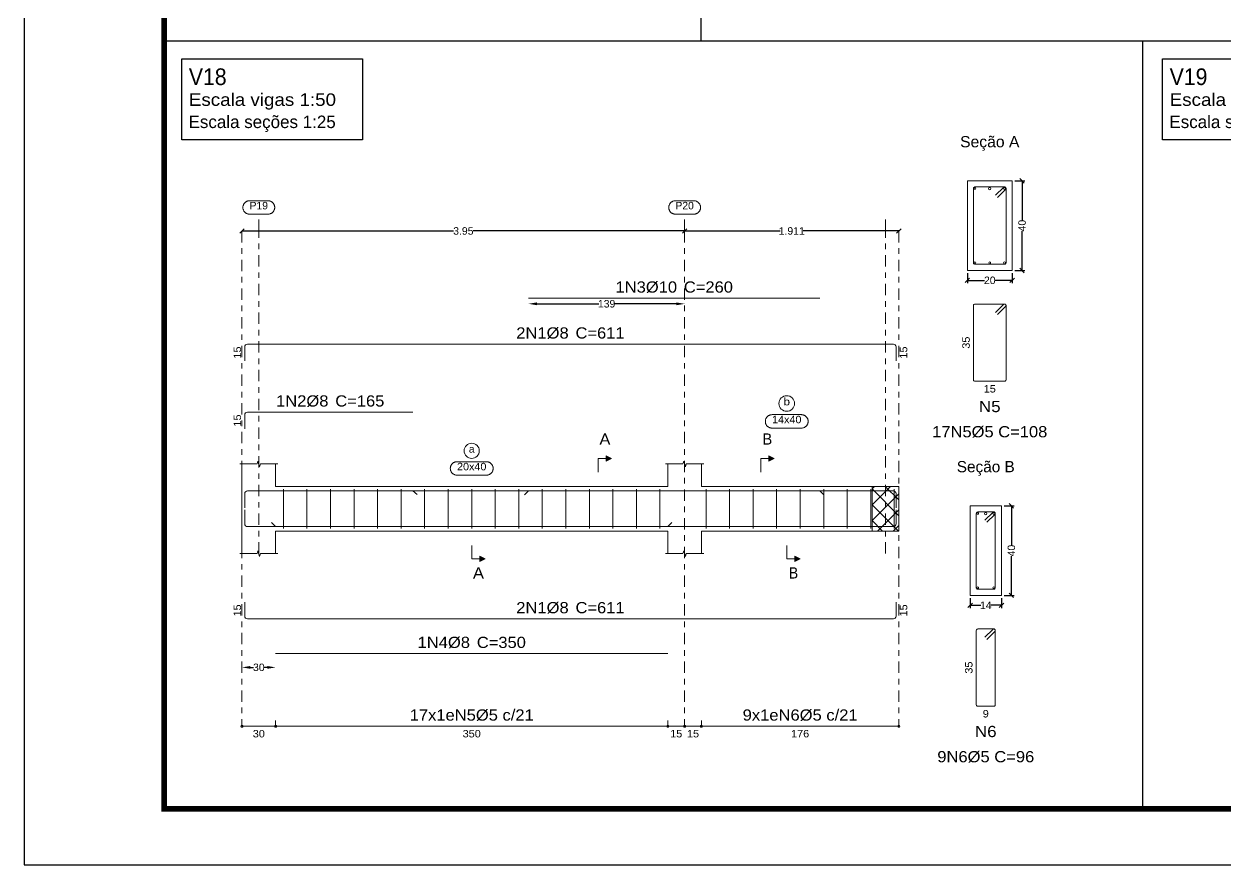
# Model space of a CAD drawing. Header units: centimetres. Extents: x 3194 to 3278, y -951 to -517.
# Drawn here: x 3194.32 to 3215.75, y -701.24 to -686.23 of the extents above; entities that cross this region are included whole.
import ezdxf
from ezdxf.enums import TextEntityAlignment as Align

# ---------------------------------------------------------------- set-up
doc = ezdxf.new("R2010")
doc.units = ezdxf.units.CM
doc.linetypes.add('CYPE_RAYAPUNTO', pattern=[0.4125, 0.2025, -0.105, 0, -0.105])
for name, color, linetype, lineweight in [('ARM_LONGITUDINAL_Ø10', 33, 'Continuous', 9), ('ARM_LONGITUDINAL_Ø8', 32, 'Continuous', 9), ('ARM_TRANSVERSAL_Ø5', 120, 'Continuous', 9), ('ELE_ARM_TRANS_TXT_EST', 7, 'Continuous', 9), ('ELE_CONT_NOS', 7, 'Continuous', 9), ('ELE_CONT_VIG_CONCRETO', 7, 'Continuous', 9), ('ELE_COT_COMPRIMENTO_PROJETADO', 8, 'Continuous', 0), ('ELE_COT_COT_ANCORAGENS', 8, 'Continuous', 0), ('ELE_COT_COT_ARM', 8, 'Continuous', 0), ('ELE_COT_COT_EST', 8, 'Continuous', 0), ('ELE_COT_COT_LIN_APOIOS', 8, 'CYPE_RAYAPUNTO', 0), ('ELE_COT_TEXTOS_ESTRIBOS', 8, 'Continuous', 0), ('ELE_REF_COT_LIN_AUX_COTA', 8, 'CYPE_RAYAPUNTO', 9), ('ELE_REF_LINHAS_MARCAS_PLANTA', 8, 'Continuous', 9), ('ELE_REF_MARCAS_PLANTA', 8, 'Continuous', 9), ('ELE_REF_REF_ESCALA', 3, 'Continuous', 9), ('ELE_REF_REF_NOME', 8, 'Continuous', 9), ('ELE_REF_REF_REFERENCIA', 8, 'Continuous', 9), ('ELE_REF_TEXTO_REF_NOME', 8, 'Continuous', 9), ('ELE_REF_TEXTO_REF_REFERENCIA', 8, 'Continuous', 9), ('POR_ARM_LONG_ARM_TEXTOS', 7, 'Continuous', 9), ('POR_ARM_LONG_TXT_COMP', 7, 'Continuous', 9), ('SEC_CONT_VIG_CONCRETO_CORTE', 7, 'Continuous', 9), ('SEC_COTAS_SEC_DIM_VIGA', 8, 'Continuous', 0), ('SEC_COTAS_TEXTOS_DETALHE_ESTRIBOS', 8, 'Continuous', 0), ('SEC_REF_TXT_NOMES', 2, 'Continuous', 9), ('SEC_REF_TXT_POSICOES_ARM_ESTRIBOS', 7, 'Continuous', 9)]:
    doc.layers.add(name, color=color, linetype=linetype, lineweight=lineweight)
doc.layers.add('ARQ-FOLHA', color=7, linetype='Continuous')
doc.layers.add('COTA CYPE', color=31, linetype='Continuous')
doc.styles.add('CYPETXT', font='arial.ttf', dxfattribs={"height": 0.2})
doc.styles.add('CYPETXT_0.2', font='arial.ttf', dxfattribs={"height": 0.133333})
doc.dimstyles.new('cype_arrow', dxfattribs={"dimtxt": 0.18, "dimasz": 0.15, "dimexe": 0.05, "dimexo": 0.05, "dimgap": 0, "dimtad": 0, "dimdec": 4, "dimzin": 0, "dimdsep": 46, "dimtxsty": 'CYPETXT_0.2', "dimcen": 0.09, "dimadec": 0, "dimazin": 0, "dimtfac": 1, "dimtdec": 4, "dimtofl": 0, "dimtmove": 2, "dimatfit": 3, "dimfxl": 1, "dimtolj": 1, "dimtzin": 0, "dimarcsym": 0})
doc.dimstyles.new('cype_oblique', dxfattribs={"dimtxt": 0.18, "dimasz": 0.18, "dimexe": 0.05, "dimexo": 0.05, "dimgap": 0, "dimtad": 0, "dimdec": 4, "dimzin": 0, "dimdsep": 46, "dimtxsty": 'CYPETXT_0.2', "dimblk": 'OBLIQUE', "dimtsz": 0.04, "dimcen": 0.09, "dimadec": 0, "dimazin": 0, "dimtfac": 1, "dimtdec": 4, "dimtofl": 0, "dimtmove": 2, "dimatfit": 3, "dimfxl": 1, "dimtolj": 1, "dimtzin": 0, "dimarcsym": 0})

# ---------------------------------------------------------------- blocks, each defined once
blk = doc.blocks.new('*D1402')
at = {"layer": 'Defpoints', "color": 0, "transparency": 16777216}
for p in [(3211.155, -690.629), (3211.955, -690.629), (3211.955, -690.806)]:
    blk.add_point(p, dxfattribs=at)
at = {"layer": 'SEC_COTAS_SEC_DIM_VIGA', "color": 0, "lineweight": -2, "transparency": 16777216}
for p, q in [((3211.115, -690.846), (3211.195, -690.766)), ((3211.155, -690.679), (3211.155, -690.856)), ((3211.915, -690.846), (3211.995, -690.766)), ((3211.955, -690.679), (3211.955, -690.856)), ((3211.155, -690.806), (3211.459, -690.806)), ((3211.955, -690.806), (3211.651, -690.806))]:
    blk.add_line(p, q, dxfattribs=at)
at = {"layer": 'SEC_COTAS_SEC_DIM_VIGA', "color": 0, "transparency": 16777216, "insert": (3211.555, -690.806), "char_height": 0.1333, "attachment_point": 5, "style": 'CYPETXT_0.2'}
blk.add_mtext('\\A1;20', dxfattribs=at)
blk = doc.blocks.new('_OBLIQUE')
at = {"color": 0, "linetype": 'ByBlock'}
blk.add_line((-0.5, -0.5), (0.5, 0.5), dxfattribs=at)
blk = doc.blocks.new('*D1403')
at = {"layer": 'Defpoints', "color": 0, "transparency": 16777216}
for p in [(3211.955, -689.029), (3212.132, -689.029), (3211.955, -690.629)]:
    blk.add_point(p, dxfattribs=at)
at = {"layer": 'SEC_COTAS_SEC_DIM_VIGA', "color": 0, "lineweight": -2, "transparency": 16777216}
for p, q in [((3212.005, -689.029), (3212.182, -689.029)), ((3212.172, -689.069), (3212.092, -688.989)), ((3212.132, -689.029), (3212.132, -689.731)), ((3212.132, -690.629), (3212.132, -689.927)), ((3212.172, -690.669), (3212.092, -690.589)), ((3212.005, -690.629), (3212.182, -690.629))]:
    blk.add_line(p, q, dxfattribs=at)
at = {"layer": 'SEC_COTAS_SEC_DIM_VIGA', "color": 0, "transparency": 16777216, "insert": (3212.132, -689.829), "char_height": 0.1333, "attachment_point": 5, "rotation": 90, "style": 'CYPETXT_0.2'}
blk.add_mtext('\\A1;40', dxfattribs=at)
blk = doc.blocks.new('*D1404')
at = {"layer": 'Defpoints', "color": 0, "transparency": 16777216}
for p in [(3211.204, -696.43), (3211.764, -696.43), (3211.764, -696.607)]:
    blk.add_point(p, dxfattribs=at)
at = {"layer": 'SEC_COTAS_SEC_DIM_VIGA', "color": 0, "lineweight": -2, "transparency": 16777216}
for p, q in [((3211.164, -696.647), (3211.244, -696.567)), ((3211.204, -696.48), (3211.204, -696.657)), ((3211.724, -696.647), (3211.804, -696.567)), ((3211.764, -696.48), (3211.764, -696.657)), ((3211.204, -696.607), (3211.395, -696.607)), ((3211.764, -696.607), (3211.573, -696.607))]:
    blk.add_line(p, q, dxfattribs=at)
at = {"layer": 'SEC_COTAS_SEC_DIM_VIGA', "color": 0, "transparency": 16777216, "insert": (3211.484, -696.607), "char_height": 0.1333, "attachment_point": 5, "style": 'CYPETXT_0.2'}
blk.add_mtext('\\A1;14', dxfattribs=at)
blk = doc.blocks.new('*D1405')
at = {"layer": 'Defpoints', "color": 0, "transparency": 16777216}
for p in [(3211.764, -694.83), (3211.941, -694.83), (3211.764, -696.43)]:
    blk.add_point(p, dxfattribs=at)
at = {"layer": 'SEC_COTAS_SEC_DIM_VIGA', "color": 0, "lineweight": -2, "transparency": 16777216}
for p, q in [((3211.814, -694.83), (3211.991, -694.83)), ((3211.981, -694.87), (3211.901, -694.79)), ((3211.941, -694.83), (3211.941, -695.532)), ((3211.941, -696.43), (3211.941, -695.728)), ((3211.814, -696.43), (3211.991, -696.43)), ((3211.981, -696.47), (3211.901, -696.39))]:
    blk.add_line(p, q, dxfattribs=at)
at = {"layer": 'SEC_COTAS_SEC_DIM_VIGA', "color": 0, "transparency": 16777216, "insert": (3211.941, -695.63), "char_height": 0.1333, "attachment_point": 5, "rotation": 90, "style": 'CYPETXT_0.2'}
blk.add_mtext('\\A1;40', dxfattribs=at)
blk = doc.blocks.new('*D1406')
at = {"layer": 'Defpoints', "color": 0, "transparency": 16777216}
for p in [(3198.21, -689.925), (3198.21, -689.925), (3206.11, -689.925)]:
    blk.add_point(p, dxfattribs=at)
at = {"layer": 'ELE_COT_COMPRIMENTO_PROJETADO', "color": 0, "lineweight": -2, "transparency": 16777216}
for p, q in [((3198.17, -689.965), (3198.25, -689.885)), ((3198.21, -689.925), (3201.986, -689.925)), ((3206.11, -689.925), (3202.333, -689.925)), ((3206.07, -689.965), (3206.15, -689.885))]:
    blk.add_line(p, q, dxfattribs=at)
at = {"layer": 'ELE_COT_COMPRIMENTO_PROJETADO', "color": 0, "transparency": 16777216, "insert": (3202.16, -689.925), "char_height": 0.1333, "attachment_point": 5, "style": 'CYPETXT_0.2'}
blk.add_mtext('\\A1;3.95', dxfattribs=at)
blk = doc.blocks.new('*D1407')
at = {"layer": 'Defpoints', "color": 0, "transparency": 16777216}
for p in [(3206.11, -689.925), (3206.11, -689.925), (3209.932, -689.925)]:
    blk.add_point(p, dxfattribs=at)
at = {"layer": 'ELE_COT_COMPRIMENTO_PROJETADO', "color": 0, "lineweight": -2, "transparency": 16777216}
for p, q in [((3206.07, -689.965), (3206.15, -689.885)), ((3206.11, -689.925), (3207.815, -689.925)), ((3209.932, -689.925), (3208.227, -689.925)), ((3209.892, -689.965), (3209.972, -689.885))]:
    blk.add_line(p, q, dxfattribs=at)
at = {"layer": 'ELE_COT_COMPRIMENTO_PROJETADO', "color": 0, "transparency": 16777216, "insert": (3208.021, -689.925), "char_height": 0.1333, "attachment_point": 5, "style": 'CYPETXT_0.2'}
blk.add_mtext('\\A1;1.911', dxfattribs=at)
blk = doc.blocks.new('*D1411')
at = {"layer": 'Defpoints', "color": 0, "transparency": 16777216}
for p in [(3203.324, -691.225), (3206.11, -691.225), (3206.11, -691.225)]:
    blk.add_point(p, dxfattribs=at)
at = {"layer": 'ELE_COT_COT_ARM', "color": 0, "lineweight": -2, "transparency": 16777216}
for p, q in [((3203.474, -691.225), (3204.576, -691.225)), ((3205.96, -691.225), (3204.858, -691.225))]:
    blk.add_line(p, q, dxfattribs=at)
at = {"layer": 'ELE_COT_COT_ARM', "color": 0, "transparency": 16777216}
for points in [[(3203.474, -691.2), (3203.474, -691.25), (3203.324, -691.225)], [(3205.96, -691.2), (3205.96, -691.25), (3206.11, -691.225)]]:
    blk.add_solid(points, dxfattribs=at)
at = {"layer": 'ELE_COT_COT_ARM', "color": 0, "transparency": 16777216, "insert": (3204.717, -691.225), "char_height": 0.1333, "attachment_point": 5, "style": 'CYPETXT_0.2'}
blk.add_mtext('\\A1;139', dxfattribs=at)
blk = doc.blocks.new('*D1412')
at = {"layer": 'Defpoints', "color": 0, "transparency": 16777216}
for p in [(3198.21, -697.715), (3198.81, -697.715), (3198.81, -697.715)]:
    blk.add_point(p, dxfattribs=at)
at = {"layer": 'ELE_COT_COT_ARM', "color": 0, "lineweight": -2, "transparency": 16777216}
for p, q in [((3198.36, -697.715), (3198.414, -697.715)), ((3198.66, -697.715), (3198.605, -697.715))]:
    blk.add_line(p, q, dxfattribs=at)
at = {"layer": 'ELE_COT_COT_ARM', "color": 0, "transparency": 16777216}
for points in [[(3198.36, -697.69), (3198.36, -697.74), (3198.21, -697.715)], [(3198.66, -697.69), (3198.66, -697.74), (3198.81, -697.715)]]:
    blk.add_solid(points, dxfattribs=at)
at = {"layer": 'ELE_COT_COT_ARM', "color": 0, "transparency": 16777216, "insert": (3198.51, -697.715), "char_height": 0.1333, "attachment_point": 5, "style": 'CYPETXT_0.2'}
blk.add_mtext('\\A1;30', dxfattribs=at)
blk = doc.blocks.new('FOLHA A1')
at = {"layer": 'ARQ-FOLHA'}
for p, q in [((0, 0), (0, -594)), ((0, -594), (841, -594))]:
    blk.add_line(p, q, dxfattribs=at)
at = {"layer": 'ARQ-FOLHA', "const_width": 1}
blk.add_lwpolyline([(25, -10), (25, -584), (831, -584), (831, -10), (25, -10)], dxfattribs=at)

msp = doc.modelspace()

# ---------------------------------------------------------------- hatches: boundary and pattern name
at = {"layer": 'ELE_REF_LINHAS_MARCAS_PLANTA'}
for points in [[(3204.7107, -694.03665), (3204.7107, -693.94065), (3204.8067, -693.98865)], [(3207.6107, -694.03665), (3207.6107, -693.94065), (3207.7067, -693.98865)], [(3202.45351, -695.73065), (3202.45351, -695.82665), (3202.54951, -695.77865)], [(3208.07571, -695.73065), (3208.07571, -695.82665), (3208.17171, -695.77865)]]:
    msp.add_hatch(color=256, dxfattribs=at).paths.add_polyline_path(points)

# ---------------------------------------------------------------- linework, layer by layer
for p, q in [((3206.39655, -672.35504), (3206.39655, -686.52861)), ((3196.8194, -686.52861), (3259.9194, -686.52861)), ((3214.27882, -686.52861), (3214.27882, -700.24247))]:
    msp.add_line(p, q)
at = {"layer": 'ARM_LONGITUDINAL_Ø10'}
for p, q in [((3203.32388, -694.56565), (3203.25317, -694.63636)), ((3208.52388, -694.56565), (3208.59459, -694.63636))]:
    msp.add_line(p, q, dxfattribs=at)
for points in [[(3203.32388, -691.12499), (3208.52388, -691.12499)], [(3203.32388, -694.56565), (3208.52388, -694.56565)]]:
    msp.add_lwpolyline(points, dxfattribs=at)
for centre in [(3211.55494, -689.16893), (3211.48387, -694.96982)]:
    msp.add_circle(centre, 0.02, dxfattribs=at)
at = {"layer": 'ARM_LONGITUDINAL_Ø8'}
for p, q in [((3201.25951, -694.56565), (3201.33691, -694.62897)), ((3198.80951, -695.20165), (3198.7388, -695.13094)), ((3205.80951, -695.20165), (3205.88022, -695.13094))]:
    msp.add_line(p, q, dxfattribs=at)
for points in [[(3209.88229, -692.24499), (3209.88229, -691.99299), (3209.87863, -691.97462), (3209.86823, -691.95905), (3209.85265, -691.94865), (3209.83429, -691.94499), (3198.30751, -691.94499), (3198.28914, -691.94865), (3198.27357, -691.95905), (3198.26317, -691.97462), (3198.25951, -691.99299), (3198.25951, -692.24499)], [(3198.25951, -693.45868), (3198.25951, -693.20668), (3198.26317, -693.18831), (3198.27357, -693.17274), (3198.28914, -693.16234), (3198.30751, -693.15868), (3201.25951, -693.15868)], [(3209.88229, -694.86565), (3209.88229, -694.61365), (3209.87863, -694.59528), (3209.86823, -694.57971), (3209.85265, -694.5693), (3209.83429, -694.56565), (3198.30751, -694.56565), (3198.28914, -694.5693), (3198.27357, -694.57971), (3198.26317, -694.59528), (3198.25951, -694.61365), (3198.25951, -694.86565)], [(3198.25951, -694.86565), (3198.25951, -694.61365), (3198.26317, -694.59528), (3198.27357, -694.57971), (3198.28914, -694.5693), (3198.30751, -694.56565), (3201.25951, -694.56565)], [(3209.88229, -694.90165), (3209.88229, -695.15365), (3209.87863, -695.17202), (3209.86823, -695.18759), (3209.85265, -695.198), (3209.83429, -695.20165), (3198.30751, -695.20165), (3198.28914, -695.198), (3198.27357, -695.18759), (3198.26317, -695.17202), (3198.25951, -695.15365), (3198.25951, -694.90165)], [(3198.80951, -695.20165), (3205.80951, -695.20165)], [(3209.88229, -696.54865), (3209.88229, -696.80065), (3209.87863, -696.81902), (3209.86823, -696.83459), (3209.85265, -696.845), (3209.83429, -696.84865), (3198.30751, -696.84865), (3198.28914, -696.845), (3198.27357, -696.83459), (3198.26317, -696.81902), (3198.25951, -696.80065), (3198.25951, -696.54865)], [(3198.80951, -697.46865), (3205.80951, -697.46865)]]:
    msp.add_lwpolyline(points, dxfattribs=at)
for centre in [(3211.29094, -689.16493), (3211.81894, -689.16493), (3211.29094, -690.49293), (3211.55494, -690.49293), (3211.81894, -690.49293), (3211.33987, -694.96582), (3211.62787, -694.96582), (3211.33987, -696.29382), (3211.62787, -696.29382)]:
    msp.add_circle(centre, 0.016, dxfattribs=at)
at = {"layer": 'ARM_TRANSVERSAL_Ø5'}
for p, q in [((3198.94951, -694.53365), (3198.94951, -695.23365)), ((3199.36951, -694.53365), (3199.36951, -695.23365)), ((3199.78951, -694.53365), (3199.78951, -695.23365)), ((3200.20951, -694.53365), (3200.20951, -695.23365)), ((3200.62951, -694.53365), (3200.62951, -695.23365)), ((3201.04951, -694.53365), (3201.04951, -695.23365)), ((3201.46951, -694.53365), (3201.46951, -695.23365)), ((3201.88951, -694.53365), (3201.88951, -695.23365)), ((3202.30951, -694.53365), (3202.30951, -695.23365)), ((3202.72951, -694.53365), (3202.72951, -695.23365)), ((3203.14951, -694.53365), (3203.14951, -695.23365)), ((3203.56951, -694.53365), (3203.56951, -695.23365)), ((3203.98951, -694.53365), (3203.98951, -695.23365)), ((3204.40951, -694.53365), (3204.40951, -695.23365)), ((3204.82951, -694.53365), (3204.82951, -695.23365)), ((3205.24951, -694.53365), (3205.24951, -695.23365)), ((3205.66951, -694.53365), (3205.66951, -695.23365)), ((3206.4909, -694.53365), (3206.4909, -695.23365)), ((3206.9109, -694.53365), (3206.9109, -695.23365)), ((3207.3309, -694.53365), (3207.3309, -695.23365)), ((3207.7509, -694.53365), (3207.7509, -695.23365)), ((3208.1709, -694.53365), (3208.1709, -695.23365)), ((3208.5909, -694.53365), (3208.5909, -695.23365)), ((3209.0109, -694.53365), (3209.0109, -695.23365)), ((3209.4309, -694.53365), (3209.4309, -695.23365)), ((3209.8509, -694.53365), (3209.8509, -695.23365))]:
    msp.add_line(p, q, dxfattribs=at)
for points in [[(3211.6959, -689.32474), (3211.83732, -689.18332), (3211.84056, -689.17938), (3211.84296, -689.17488), (3211.84444, -689.17), (3211.84494, -689.16493), (3211.84444, -689.15986), (3211.84296, -689.15498), (3211.84056, -689.15049), (3211.83732, -689.14655), (3211.83338, -689.14331), (3211.82889, -689.14091), (3211.82401, -689.13943), (3211.81894, -689.13893), (3211.29094, -689.13893), (3211.28099, -689.14091), (3211.27255, -689.14655), (3211.26692, -689.15498), (3211.26494, -689.16493), (3211.26494, -690.49293), (3211.26692, -690.50288), (3211.27255, -690.51132), (3211.28099, -690.51695), (3211.29094, -690.51893), (3211.81894, -690.51893), (3211.82889, -690.51695), (3211.83732, -690.51132), (3211.84296, -690.50288), (3211.84494, -690.49293), (3211.84494, -689.16493), (3211.84444, -689.15986), (3211.84296, -689.15498), (3211.84056, -689.15049), (3211.83732, -689.14655), (3211.83338, -689.14331), (3211.82889, -689.14091), (3211.82401, -689.13943), (3211.81894, -689.13893), (3211.81387, -689.13943), (3211.80899, -689.14091), (3211.80449, -689.14331), (3211.80055, -689.14655), (3211.65913, -689.28797)], [(3211.6959, -691.41407), (3211.83732, -691.27265), (3211.84056, -691.26871), (3211.84296, -691.26421), (3211.84444, -691.25934), (3211.84494, -691.25426), (3211.84444, -691.24919), (3211.84296, -691.24431), (3211.84056, -691.23982), (3211.83732, -691.23588), (3211.83338, -691.23265), (3211.82889, -691.23024), (3211.82401, -691.22876), (3211.81894, -691.22826), (3211.29094, -691.22826), (3211.28099, -691.23024), (3211.27255, -691.23588), (3211.26692, -691.24431), (3211.26494, -691.25426), (3211.26494, -692.58226), (3211.26692, -692.59221), (3211.27255, -692.60065), (3211.28099, -692.60629), (3211.29094, -692.60826), (3211.81894, -692.60826), (3211.82889, -692.60629), (3211.83732, -692.60065), (3211.84296, -692.59221), (3211.84494, -692.58226), (3211.84494, -691.25426), (3211.84444, -691.24919), (3211.84296, -691.24431), (3211.84056, -691.23982), (3211.83732, -691.23588), (3211.83338, -691.23265), (3211.82889, -691.23024), (3211.82401, -691.22876), (3211.81894, -691.22826), (3211.81387, -691.22876), (3211.80899, -691.23024), (3211.80449, -691.23265), (3211.80055, -691.23588), (3211.65913, -691.3773)], [(3211.50483, -695.12562), (3211.64625, -694.9842), (3211.64949, -694.98026), (3211.65189, -694.97576), (3211.65337, -694.97089), (3211.65387, -694.96582), (3211.65337, -694.96074), (3211.65189, -694.95587), (3211.64949, -694.95137), (3211.64625, -694.94743), (3211.64231, -694.9442), (3211.63782, -694.94179), (3211.63294, -694.94031), (3211.62787, -694.93982), (3211.33987, -694.93982), (3211.32992, -694.94179), (3211.32148, -694.94743), (3211.31585, -694.95587), (3211.31387, -694.96582), (3211.31387, -696.29382), (3211.31585, -696.30376), (3211.32148, -696.3122), (3211.32992, -696.31784), (3211.33987, -696.31982), (3211.62787, -696.31982), (3211.63782, -696.31784), (3211.64625, -696.3122), (3211.65189, -696.30376), (3211.65387, -696.29382), (3211.65387, -694.96582), (3211.65337, -694.96074), (3211.65189, -694.95587), (3211.64949, -694.95137), (3211.64625, -694.94743), (3211.64231, -694.9442), (3211.63782, -694.94179), (3211.63294, -694.94031), (3211.62787, -694.93982), (3211.6228, -694.94031), (3211.61792, -694.94179), (3211.61342, -694.9442), (3211.60948, -694.94743), (3211.46806, -695.08885)], [(3211.50483, -697.21495), (3211.64625, -697.07353), (3211.64949, -697.06959), (3211.65189, -697.0651), (3211.65337, -697.06022), (3211.65387, -697.05515), (3211.65337, -697.05008), (3211.65189, -697.0452), (3211.64949, -697.0407), (3211.64625, -697.03676), (3211.64231, -697.03353), (3211.63782, -697.03113), (3211.63294, -697.02965), (3211.62787, -697.02915), (3211.33987, -697.02915), (3211.32992, -697.03113), (3211.32148, -697.03676), (3211.31585, -697.0452), (3211.31387, -697.05515), (3211.31387, -698.38315), (3211.31585, -698.3931), (3211.32148, -698.40153), (3211.32992, -698.40717), (3211.33987, -698.40915), (3211.62787, -698.40915), (3211.63782, -698.40717), (3211.64625, -698.40153), (3211.65189, -698.3931), (3211.65387, -698.38315), (3211.65387, -697.05515), (3211.65337, -697.05008), (3211.65189, -697.0452), (3211.64949, -697.0407), (3211.64625, -697.03676), (3211.64231, -697.03353), (3211.63782, -697.03113), (3211.63294, -697.02965), (3211.62787, -697.02915), (3211.6228, -697.02965), (3211.61792, -697.03113), (3211.61342, -697.03353), (3211.60948, -697.03676), (3211.46806, -697.17818)]]:
    msp.add_lwpolyline(points, dxfattribs=at)
at = {"layer": 'COTA CYPE'}
for points in [[(3197.13585, -686.85307), (3200.36225, -686.85307), (3200.36225, -688.29654), (3197.13585, -688.29654)], [(3214.64055, -686.85307), (3217.86695, -686.85307), (3217.86695, -688.29654), (3214.64055, -688.29654)]]:
    msp.add_lwpolyline(points, close=True, dxfattribs=at)
at = {"layer": 'ELE_CONT_NOS'}
for p, q in [((3198.20951, -694.48365), (3198.20951, -694.08365)), ((3198.80951, -694.48365), (3198.80951, -694.08365)), ((3205.80951, -694.48365), (3205.80951, -694.08365)), ((3206.40951, -694.48365), (3206.40951, -694.08365)), ((3209.93229, -694.48365), (3209.93229, -695.28365)), ((3198.20951, -695.28365), (3198.20951, -695.68365)), ((3198.80951, -695.28365), (3198.80951, -695.68365)), ((3205.80951, -695.28365), (3205.80951, -695.68365)), ((3206.40951, -695.28365), (3206.40951, -695.68365))]:
    msp.add_line(p, q, dxfattribs=at)
at = {"layer": 'ELE_CONT_NOS', "lineweight": 0}
for p, q in [((3209.45392, -694.81258), (3209.78285, -694.48365)), ((3209.45392, -694.52974), (3209.50001, -694.48365)), ((3209.93229, -695.00811), (3209.45392, -694.52974)), ((3209.45392, -695.09542), (3209.93229, -694.61705)), ((3209.93229, -694.72527), (3209.69067, -694.48365)), ((3209.92498, -695.28365), (3209.45392, -694.81258)), ((3209.54853, -695.28365), (3209.93229, -694.8999)), ((3209.64214, -695.28365), (3209.45392, -695.09542)), ((3209.83138, -695.28365), (3209.93229, -695.18274))]:
    msp.add_line(p, q, dxfattribs=at)
at = {"layer": 'ELE_CONT_NOS'}
for points in [[(3198.16951, -694.08365), (3198.47951, -694.08365), (3198.49451, -694.03365), (3198.52451, -694.13365), (3198.53951, -694.08365), (3198.84951, -694.08365)], [(3205.76951, -694.08365), (3206.07951, -694.08365), (3206.09451, -694.03365), (3206.12451, -694.13365), (3206.13951, -694.08365), (3206.44951, -694.08365)], [(3198.20951, -694.48365), (3198.20951, -695.28365)], [(3209.45392, -694.48365), (3209.93229, -694.48365)], [(3209.45392, -695.28365), (3209.93229, -695.28365)], [(3198.16951, -695.68365), (3198.47951, -695.68365), (3198.49451, -695.63365), (3198.52451, -695.73365), (3198.53951, -695.68365), (3198.84951, -695.68365)], [(3205.76951, -695.68365), (3206.07951, -695.68365), (3206.09451, -695.63365), (3206.12451, -695.73365), (3206.13951, -695.68365), (3206.44951, -695.68365)]]:
    msp.add_lwpolyline(points, dxfattribs=at)
at = {"layer": 'ELE_CONT_NOS', "lineweight": 0}
msp.add_lwpolyline([(3209.45392, -695.28365), (3209.93229, -695.28365), (3209.93229, -694.48365), (3209.45392, -694.48365), (3209.45392, -695.28365)], close=True, dxfattribs=at)
at = {"layer": 'ELE_CONT_VIG_CONCRETO'}
for p, q in [((3198.80951, -694.48365), (3205.80951, -694.48365)), ((3206.40951, -694.48365), (3209.45392, -694.48365)), ((3198.80951, -695.28365), (3205.80951, -695.28365)), ((3206.40951, -695.28365), (3209.45392, -695.28365))]:
    msp.add_line(p, q, dxfattribs=at)
at = {"layer": 'ELE_COT_COT_EST'}
for p, q in [((3198.20951, -698.76519), (3198.20951, -698.66519)), ((3198.80951, -698.76519), (3198.80951, -698.66519)), ((3205.80951, -698.76519), (3205.80951, -698.66519)), ((3206.10951, -698.76519), (3206.10951, -698.66519)), ((3206.40951, -698.76519), (3206.40951, -698.66519))]:
    msp.add_line(p, q, dxfattribs=at)
for points in [[(3198.20951, -698.76519), (3198.80951, -698.76519), (3198.80951, -698.66519)], [(3198.80951, -698.76519), (3205.80951, -698.76519), (3205.80951, -698.66519)], [(3205.80951, -698.76519), (3206.10951, -698.76519), (3206.10951, -698.66519)], [(3206.10951, -698.76519), (3206.40951, -698.76519), (3206.40951, -698.66519)], [(3206.40951, -698.76519), (3209.93229, -698.76519), (3209.93229, -698.66519)]]:
    msp.add_lwpolyline(points, dxfattribs=at)
for centre in [(3198.20951, -698.76519), (3198.80951, -698.76519), (3198.80951, -698.76519), (3205.80951, -698.76519), (3205.80951, -698.76519), (3206.10951, -698.76519), (3206.10951, -698.76519), (3206.40951, -698.76519), (3206.40951, -698.76519), (3209.93229, -698.76519)]:
    msp.add_circle(centre, 0.02, dxfattribs=at)
at = {"layer": 'ELE_COT_COT_LIN_APOIOS'}
for p, q in [((3198.20951, -689.92499), (3198.20951, -698.76519)), ((3206.10951, -689.92499), (3206.10951, -698.76519)), ((3209.93229, -689.92499), (3209.93229, -698.76519))]:
    msp.add_line(p, q, dxfattribs=at)
at = {"layer": 'ELE_REF_COT_LIN_AUX_COTA'}
for p, q in [((3198.50951, -689.92499), (3198.50951, -689.62499)), ((3206.10951, -689.92499), (3206.10951, -689.62499)), ((3209.6931, -689.92499), (3209.6931, -689.62499)), ((3198.50951, -695.68365), (3198.50951, -689.92499)), ((3209.6931, -695.68365), (3209.6931, -689.92499))]:
    msp.add_line(p, q, dxfattribs=at)
at = {"layer": 'ELE_REF_LINHAS_MARCAS_PLANTA'}
for p, q in [((3204.5667, -693.98865), (3204.5667, -694.22865)), ((3204.5667, -693.98865), (3204.7107, -693.98865)), ((3207.4667, -693.98865), (3207.4667, -694.22865)), ((3207.4667, -693.98865), (3207.6107, -693.98865)), ((3202.30951, -695.77865), (3202.30951, -695.53865)), ((3207.93171, -695.77865), (3207.93171, -695.53865)), ((3202.30951, -695.77865), (3202.45351, -695.77865)), ((3207.93171, -695.77865), (3208.07571, -695.77865))]:
    msp.add_line(p, q, dxfattribs=at)
for points in [[(3204.7107, -694.03665), (3204.7107, -693.94065), (3204.8067, -693.98865)], [(3207.6107, -694.03665), (3207.6107, -693.94065), (3207.7067, -693.98865)], [(3202.45351, -695.73065), (3202.45351, -695.82665), (3202.54951, -695.77865)], [(3208.07571, -695.73065), (3208.07571, -695.82665), (3208.17171, -695.77865)]]:
    msp.add_lwpolyline(points, close=True, dxfattribs=at)
at = {"layer": 'ELE_REF_REF_NOME'}
for points in [[(3208.19371, -693.20365), (3208.20173, -693.20392), (3208.20971, -693.20472), (3208.21762, -693.20606), (3208.22542, -693.20791), (3208.23308, -693.21029), (3208.24056, -693.21317), (3208.24784, -693.21655), (3208.25487, -693.2204), (3208.26163, -693.22472), (3208.26808, -693.22947), (3208.27421, -693.23465), (3208.27997, -693.24023), (3208.28535, -693.24618), (3208.29032, -693.25247), (3208.29486, -693.25908), (3208.29895, -693.26598), (3208.30257, -693.27314), (3208.3057, -693.28052), (3208.30833, -693.2881), (3208.31045, -693.29583), (3208.31204, -693.30369), (3208.31311, -693.31164), (3208.31365, -693.31964), (3208.31365, -693.32766), (3208.31311, -693.33566), (3208.31204, -693.34361), (3208.31045, -693.35147), (3208.30833, -693.3592), (3208.3057, -693.36678), (3208.30257, -693.37416), (3208.29895, -693.38132), (3208.29486, -693.38822), (3208.29032, -693.39483), (3208.28535, -693.40113), (3208.27997, -693.40707), (3208.27421, -693.41265), (3208.26808, -693.41783), (3208.26163, -693.42258), (3208.25487, -693.4269), (3208.24784, -693.43075), (3208.24056, -693.43413), (3208.23308, -693.43701), (3208.22542, -693.43939), (3208.21762, -693.44125), (3208.20971, -693.44258), (3208.20173, -693.44338), (3208.19371, -693.44365), (3207.66971, -693.44365), (3207.6617, -693.44338), (3207.65372, -693.44258), (3207.64581, -693.44125), (3207.63801, -693.43939), (3207.63035, -693.43701), (3207.62287, -693.43413), (3207.61559, -693.43075), (3207.60856, -693.4269), (3207.6018, -693.42258), (3207.59534, -693.41783), (3207.58922, -693.41265), (3207.58346, -693.40707), (3207.57808, -693.40113), (3207.57311, -693.39483), (3207.56857, -693.38822), (3207.56448, -693.38132), (3207.56086, -693.37416), (3207.55773, -693.36678), (3207.5551, -693.3592), (3207.55298, -693.35147), (3207.55139, -693.34361), (3207.55032, -693.33566), (3207.54978, -693.32766), (3207.54978, -693.31964), (3207.55032, -693.31164), (3207.55139, -693.30369), (3207.55298, -693.29583), (3207.5551, -693.2881), (3207.55773, -693.28052), (3207.56086, -693.27314), (3207.56448, -693.26598), (3207.56857, -693.25908), (3207.57311, -693.25247), (3207.57808, -693.24618), (3207.58346, -693.24023), (3207.58922, -693.23465), (3207.59534, -693.22947), (3207.6018, -693.22472), (3207.60856, -693.2204), (3207.61559, -693.21655), (3207.62287, -693.21317), (3207.63035, -693.21029), (3207.63801, -693.20791), (3207.64581, -693.20606), (3207.65372, -693.20472), (3207.6617, -693.20392), (3207.66971, -693.20365), (3208.19371, -693.20365)], [(3202.57151, -694.04365), (3202.57953, -694.04392), (3202.58751, -694.04472), (3202.59542, -694.04606), (3202.60322, -694.04791), (3202.61088, -694.05029), (3202.61836, -694.05317), (3202.62563, -694.05655), (3202.63267, -694.0604), (3202.63943, -694.06472), (3202.64588, -694.06947), (3202.65201, -694.07465), (3202.65777, -694.08023), (3202.66315, -694.08618), (3202.66812, -694.09247), (3202.67266, -694.09908), (3202.67675, -694.10598), (3202.68036, -694.11314), (3202.6835, -694.12052), (3202.68613, -694.1281), (3202.68824, -694.13583), (3202.68984, -694.14369), (3202.69091, -694.15164), (3202.69145, -694.15964), (3202.69145, -694.16766), (3202.69091, -694.17566), (3202.68984, -694.18361), (3202.68824, -694.19147), (3202.68613, -694.1992), (3202.6835, -694.20678), (3202.68036, -694.21416), (3202.67675, -694.22132), (3202.67266, -694.22822), (3202.66812, -694.23483), (3202.66315, -694.24113), (3202.65777, -694.24707), (3202.65201, -694.25265), (3202.64588, -694.25783), (3202.63943, -694.26258), (3202.63267, -694.2669), (3202.62563, -694.27075), (3202.61836, -694.27413), (3202.61088, -694.27701), (3202.60322, -694.27939), (3202.59542, -694.28125), (3202.58751, -694.28258), (3202.57953, -694.28338), (3202.57151, -694.28365), (3202.04751, -694.28365), (3202.0395, -694.28338), (3202.03152, -694.28258), (3202.02361, -694.28125), (3202.01581, -694.27939), (3202.00815, -694.27701), (3202.00067, -694.27413), (3201.99339, -694.27075), (3201.98636, -694.2669), (3201.9796, -694.26258), (3201.97314, -694.25783), (3201.96702, -694.25265), (3201.96125, -694.24707), (3201.95588, -694.24113), (3201.95091, -694.23483), (3201.94637, -694.22822), (3201.94228, -694.22132), (3201.93866, -694.21416), (3201.93553, -694.20678), (3201.9329, -694.1992), (3201.93078, -694.19147), (3201.92919, -694.18361), (3201.92812, -694.17566), (3201.92758, -694.16766), (3201.92758, -694.15964), (3201.92812, -694.15164), (3201.92919, -694.14369), (3201.93078, -694.13583), (3201.9329, -694.1281), (3201.93553, -694.12052), (3201.93866, -694.11314), (3201.94228, -694.10598), (3201.94637, -694.09908), (3201.95091, -694.09247), (3201.95588, -694.08618), (3201.96125, -694.08023), (3201.96702, -694.07465), (3201.97314, -694.06947), (3201.9796, -694.06472), (3201.98636, -694.0604), (3201.99339, -694.05655), (3202.00067, -694.05317), (3202.00815, -694.05029), (3202.01581, -694.04791), (3202.02361, -694.04606), (3202.03152, -694.04472), (3202.0395, -694.04392), (3202.04751, -694.04365), (3202.57151, -694.04365)]]:
    msp.add_lwpolyline(points, close=True, dxfattribs=at)
for centre, radius in [((3207.93171, -693.00432), 0.13933), ((3202.30951, -693.84895), 0.13471)]:
    msp.add_circle(centre, radius, dxfattribs=at)
at = {"layer": 'ELE_REF_REF_REFERENCIA'}
for points in [[(3198.67351, -689.38499), (3198.68153, -689.38526), (3198.68951, -689.38606), (3198.69742, -689.3874), (3198.70522, -689.38926), (3198.71288, -689.39163), (3198.72036, -689.39451), (3198.72763, -689.39789), (3198.73467, -689.40174), (3198.74143, -689.40606), (3198.74788, -689.41082), (3198.75401, -689.41599), (3198.75977, -689.42157), (3198.76515, -689.42752), (3198.77012, -689.43381), (3198.77466, -689.44042), (3198.77875, -689.44732), (3198.78236, -689.45448), (3198.7855, -689.46186), (3198.78813, -689.46944), (3198.79024, -689.47717), (3198.79184, -689.48503), (3198.79291, -689.49298), (3198.79345, -689.50098), (3198.79345, -689.509), (3198.79291, -689.517), (3198.79184, -689.52495), (3198.79024, -689.53281), (3198.78813, -689.54055), (3198.7855, -689.54812), (3198.78236, -689.5555), (3198.77875, -689.56266), (3198.77466, -689.56956), (3198.77012, -689.57617), (3198.76515, -689.58247), (3198.75977, -689.58842), (3198.75401, -689.59399), (3198.74788, -689.59917), (3198.74143, -689.60393), (3198.73467, -689.60824), (3198.72763, -689.61209), (3198.72036, -689.61547), (3198.71288, -689.61835), (3198.70522, -689.62073), (3198.69742, -689.62259), (3198.68951, -689.62392), (3198.68153, -689.62472), (3198.67351, -689.62499), (3198.34551, -689.62499), (3198.3375, -689.62472), (3198.32952, -689.62392), (3198.32161, -689.62259), (3198.31381, -689.62073), (3198.30615, -689.61835), (3198.29867, -689.61547), (3198.29139, -689.61209), (3198.28436, -689.60824), (3198.2776, -689.60393), (3198.27114, -689.59917), (3198.26502, -689.59399), (3198.25925, -689.58842), (3198.25388, -689.58247), (3198.24891, -689.57617), (3198.24437, -689.56956), (3198.24028, -689.56266), (3198.23666, -689.5555), (3198.23353, -689.54812), (3198.2309, -689.54055), (3198.22878, -689.53281), (3198.22719, -689.52495), (3198.22612, -689.517), (3198.22558, -689.509), (3198.22558, -689.50098), (3198.22612, -689.49298), (3198.22719, -689.48503), (3198.22878, -689.47717), (3198.2309, -689.46944), (3198.23353, -689.46186), (3198.23666, -689.45448), (3198.24028, -689.44732), (3198.24437, -689.44042), (3198.24891, -689.43381), (3198.25388, -689.42752), (3198.25925, -689.42157), (3198.26502, -689.41599), (3198.27114, -689.41082), (3198.2776, -689.40606), (3198.28436, -689.40174), (3198.29139, -689.39789), (3198.29867, -689.39451), (3198.30615, -689.39163), (3198.31381, -689.38926), (3198.32161, -689.3874), (3198.32952, -689.38606), (3198.3375, -689.38526), (3198.34551, -689.38499), (3198.67351, -689.38499)], [(3206.27351, -689.38499), (3206.28153, -689.38526), (3206.28951, -689.38606), (3206.29742, -689.3874), (3206.30522, -689.38926), (3206.31288, -689.39163), (3206.32036, -689.39451), (3206.32763, -689.39789), (3206.33467, -689.40174), (3206.34143, -689.40606), (3206.34788, -689.41082), (3206.35401, -689.41599), (3206.35977, -689.42157), (3206.36515, -689.42752), (3206.37012, -689.43381), (3206.37466, -689.44042), (3206.37875, -689.44732), (3206.38236, -689.45448), (3206.3855, -689.46186), (3206.38813, -689.46944), (3206.39024, -689.47717), (3206.39184, -689.48503), (3206.39291, -689.49298), (3206.39345, -689.50098), (3206.39345, -689.509), (3206.39291, -689.517), (3206.39184, -689.52495), (3206.39024, -689.53281), (3206.38813, -689.54055), (3206.3855, -689.54812), (3206.38236, -689.5555), (3206.37875, -689.56266), (3206.37466, -689.56956), (3206.37012, -689.57617), (3206.36515, -689.58247), (3206.35977, -689.58842), (3206.35401, -689.59399), (3206.34788, -689.59917), (3206.34143, -689.60393), (3206.33467, -689.60824), (3206.32763, -689.61209), (3206.32036, -689.61547), (3206.31288, -689.61835), (3206.30522, -689.62073), (3206.29742, -689.62259), (3206.28951, -689.62392), (3206.28153, -689.62472), (3206.27351, -689.62499), (3205.94551, -689.62499), (3205.9375, -689.62472), (3205.92952, -689.62392), (3205.92161, -689.62259), (3205.91381, -689.62073), (3205.90615, -689.61835), (3205.89867, -689.61547), (3205.89139, -689.61209), (3205.88436, -689.60824), (3205.8776, -689.60393), (3205.87114, -689.59917), (3205.86502, -689.59399), (3205.85925, -689.58842), (3205.85388, -689.58247), (3205.84891, -689.57617), (3205.84437, -689.56956), (3205.84028, -689.56266), (3205.83666, -689.5555), (3205.83353, -689.54812), (3205.8309, -689.54055), (3205.82878, -689.53281), (3205.82719, -689.52495), (3205.82612, -689.517), (3205.82558, -689.509), (3205.82558, -689.50098), (3205.82612, -689.49298), (3205.82719, -689.48503), (3205.82878, -689.47717), (3205.8309, -689.46944), (3205.83353, -689.46186), (3205.83666, -689.45448), (3205.84028, -689.44732), (3205.84437, -689.44042), (3205.84891, -689.43381), (3205.85388, -689.42752), (3205.85925, -689.42157), (3205.86502, -689.41599), (3205.87114, -689.41082), (3205.8776, -689.40606), (3205.88436, -689.40174), (3205.89139, -689.39789), (3205.89867, -689.39451), (3205.90615, -689.39163), (3205.91381, -689.38926), (3205.92161, -689.3874), (3205.92952, -689.38606), (3205.9375, -689.38526), (3205.94551, -689.38499), (3206.27351, -689.38499)]]:
    msp.add_lwpolyline(points, close=True, dxfattribs=at)
at = {"layer": 'SEC_CONT_VIG_CONCRETO_CORTE'}
for points in [[(3211.95494, -689.02893), (3211.15494, -689.02893), (3211.15494, -690.62893), (3211.95494, -690.62893), (3211.95494, -689.02893)], [(3211.76387, -694.82982), (3211.20387, -694.82982), (3211.20387, -696.42982), (3211.76387, -696.42982), (3211.76387, -694.82982)]]:
    msp.add_lwpolyline(points, close=True, dxfattribs=at)

# ---------------------------------------------------------------- block references
at = {"layer": 'ARQ-FOLHA', "xscale": 0.1, "yscale": 0.1, "zscale": 0.1}
msp.add_blockref('FOLHA A1', (3194.3194, -641.84247), dxfattribs=at)

# ---------------------------------------------------------------- texts
at = {"layer": 'COTA CYPE', "style": 'CYPETXT', "width": 0.911221}
for s, p, p2 in [('V18', (3197.26125, -687.31984), (3197.93486, -687.31984)), ('V19', (3214.76596, -687.31984), (3215.43957, -687.31984))]:
    msp.add_text(s, height=0.297399, dxfattribs=at).set_placement(p, p2, align=Align.FIT)
at = {"layer": 'ELE_ARM_TRANS_TXT_EST', "style": 'CYPETXT'}
for s, width, p, p2 in [('17x1eN5%%c5 c/21', 1.055863, (3201.20251, -698.66519), (3203.41651, -698.66519)), ('9x1eN6%%c5 c/21', 1.056929, (3207.1449, -698.66519), (3209.1969, -698.66519))]:
    msp.add_text(s, height=0.2, dxfattribs=dict(at, width=width)).set_placement(p, p2, align=Align.FIT)
at = {"layer": 'ELE_COT_COT_ANCORAGENS', "style": 'CYPETXT', "width": 1.042546}
for p, p2 in [((3198.19285, -692.20299), (3198.19285, -691.98699)), ((3210.08229, -692.20299), (3210.08229, -691.98699)), ((3198.19285, -693.41668), (3198.19285, -693.20068)), ((3198.19285, -696.80665), (3198.19285, -696.59065)), ((3210.08229, -696.80665), (3210.08229, -696.59065))]:
    msp.add_text('15', height=0.133333, rotation=90, dxfattribs=at).set_placement(p, p2, align=Align.FIT)
at = {"layer": 'ELE_COT_TEXTOS_ESTRIBOS', "style": 'CYPETXT', "width": 1.042546}
for s, p, p2 in [('30', (3198.40151, -698.96519), (3198.61751, -698.96519)), ('350', (3202.14751, -698.96519), (3202.47151, -698.96519)), ('15', (3205.85151, -698.96519), (3206.06751, -698.96519)), ('15', (3206.15151, -698.96519), (3206.36751, -698.96519)), ('176', (3208.0089, -698.96519), (3208.3329, -698.96519))]:
    msp.add_text(s, height=0.133333, dxfattribs=at).set_placement(p, p2, align=Align.FIT)
at = {"layer": 'ELE_REF_MARCAS_PLANTA', "style": 'CYPETXT'}
for s, width, p, p2 in [('A', 1.044083, (3204.5892, -693.73865), (3204.7842, -693.73865)), ('B', 0.917592, (3207.5012, -693.73865), (3207.6722, -693.73865)), ('A', 1.044083, (3202.33201, -696.12865), (3202.52701, -696.12865)), ('B', 0.917592, (3207.96621, -696.12865), (3208.13721, -696.12865))]:
    msp.add_text(s, height=0.2, dxfattribs=dict(at, width=width)).set_placement(p, p2, align=Align.FIT)
at = {"layer": 'ELE_REF_REF_ESCALA', "style": 'CYPETXT'}
for s, width, p, p2 in [('Escala vigas 1:50', 1.075389, (3197.26125, -687.69159), (3199.88766, -687.69159)), ('Escala vigas 1:50', 1.075389, (3214.76596, -687.69159), (3217.39236, -687.69159)), ('Escala seções 1:25', 0.971968, (3197.25638, -688.0877), (3199.88279, -688.0877)), ('Escala seções 1:25', 0.971968, (3214.76108, -688.0877), (3217.38749, -688.0877))]:
    msp.add_text(s, height=0.2230494, dxfattribs=dict(at, width=width)).set_placement(p, p2, align=Align.FIT)
at = {"layer": 'ELE_REF_TEXTO_REF_NOME', "style": 'CYPETXT'}
for s, height, width, p, p2 in [('b', 0.13333, 1.139078, (3207.87271, -693.03765), (3207.99071, -693.03765)), ('14x40', 0.133333, 1.032505, (3207.66971, -693.35698), (3208.19371, -693.35698)), ('a', 0.13333, 0.984627, (3202.25851, -693.88228), (3202.36051, -693.88228)), ('20x40', 0.133333, 1.032505, (3202.04751, -694.19698), (3202.57151, -694.19698))]:
    msp.add_text(s, height=height, dxfattribs=dict(at, width=width)).set_placement(p, p2, align=Align.FIT)
at = {"layer": 'ELE_REF_TEXTO_REF_REFERENCIA', "style": 'CYPETXT', "width": 0.989671}
for s, p, p2 in [('P19', (3198.34551, -689.53833), (3198.67351, -689.53833)), ('P20', (3205.94551, -689.53833), (3206.27351, -689.53833))]:
    msp.add_text(s, height=0.133333, dxfattribs=at).set_placement(p, p2, align=Align.FIT)
at = {"layer": 'POR_ARM_LONG_ARM_TEXTOS', "style": 'CYPETXT'}
for s, width, p, p2 in [('1N3%%c10', 1.055105, (3204.87638, -691.02499), (3205.97438, -691.02499)), ('2N1%%c8', 1.057309, (3203.1044, -691.84499), (3204.0404, -691.84499)), ('1N2%%c8', 1.057309, (3198.81701, -693.05868), (3199.75301, -693.05868)), ('2N1%%c8', 1.057309, (3203.1044, -696.74865), (3204.0404, -696.74865)), ('1N4%%c8', 1.057309, (3201.34301, -697.36865), (3202.27901, -697.36865))]:
    msp.add_text(s, height=0.2, dxfattribs=dict(at, width=width)).set_placement(p, p2, align=Align.FIT)
at = {"layer": 'POR_ARM_LONG_TXT_COMP', "style": 'CYPETXT', "width": 1.053117}
for s, p, p2 in [(' C=260', (3206.01438, -691.02499), (3206.97138, -691.02499)), (' C=611', (3204.0804, -691.84499), (3205.0374, -691.84499)), (' C=165', (3199.79301, -693.05868), (3200.75001, -693.05868)), (' C=611', (3204.0804, -696.74865), (3205.0374, -696.74865)), (' C=350', (3202.31901, -697.36865), (3203.27601, -697.36865))]:
    msp.add_text(s, height=0.2, dxfattribs=at).set_placement(p, p2, align=Align.FIT)
at = {"layer": 'SEC_COTAS_TEXTOS_DETALHE_ESTRIBOS', "style": 'CYPETXT', "width": 1.042546}
for p, p2 in [((3211.19827, -692.02626), (3211.19827, -691.81026)), ((3211.2472, -697.82715), (3211.2472, -697.61115))]:
    msp.add_text('35', height=0.133333, rotation=90, dxfattribs=at).set_placement(p, p2, align=Align.FIT)
for s, height, p, p2 in [('15', 0.133333, (3211.44694, -692.80826), (3211.66294, -692.80826)), ('9', 0.13333, (3211.42987, -698.60915), (3211.53787, -698.60915))]:
    msp.add_text(s, height=height, dxfattribs=at).set_placement(p, p2, align=Align.FIT)
at = {"layer": 'SEC_REF_TXT_NOMES', "style": 'CYPETXT'}
for s, width, p, p2 in [('Seção A', 1.002256, (3211.02544, -688.43093), (3212.08444, -688.43093)), ('Seção B', 0.979921, (3210.96637, -694.23182), (3212.00137, -694.23182))]:
    msp.add_text(s, height=0.2, dxfattribs=dict(at, width=width)).set_placement(p, p2, align=Align.FIT)
at = {"layer": 'SEC_REF_TXT_POSICOES_ARM_ESTRIBOS', "style": 'CYPETXT'}
for s, width, p, p2 in [('N5', 1.083541, (3211.36144, -693.15826), (3211.74844, -693.15826)), ('17N5%%c5 C=108', 1.054178, (3210.52744, -693.60826), (3212.58244, -693.60826)), ('N6', 1.083541, (3211.29037, -698.95915), (3211.67737, -698.95915)), ('9N6%%c5 C=96', 1.056384, (3210.61837, -699.40915), (3212.34937, -699.40915))]:
    msp.add_text(s, height=0.2, dxfattribs=dict(at, width=width)).set_placement(p, p2, align=Align.FIT)

# ---------------------------------------------------------------- dimensions: what is measured, and where the dimension line sits
at = {"layer": 'ELE_COT_COMPRIMENTO_PROJETADO'}
for p1, p2, text, picture, middle in [((3206.10951, -689.92499), (3198.20951, -689.92499), '3.95', '*D1406', (3202.15951, -689.92499)), ((3209.93229, -689.92499), (3206.10951, -689.92499), '1.911', '*D1407', (3208.0209, -689.92499))]:
    dim = msp.add_aligned_dim(p1=p1, p2=p2, distance=0, text=text, dimstyle='cype_oblique', override={"dimexe": 0, "dimexo": 0}, dxfattribs=at)
    dim.commit()
    dim.dimension.update_dxf_attribs({"geometry": picture, "text_midpoint": middle})
at = {"layer": 'ELE_COT_COT_ARM'}
for p1, p2, text, picture, middle in [((3203.32388, -691.22499), (3206.10951, -691.22499), '139', '*D1411', (3204.7167, -691.22499)), ((3198.20951, -697.71465), (3198.80951, -697.71465), '30', '*D1412', (3198.50951, -697.71465))]:
    dim = msp.add_aligned_dim(p1=p1, p2=p2, distance=0, text=text, dimstyle='cype_arrow', override={"dimexe": 0, "dimexo": 0}, dxfattribs=at)
    dim.commit()
    dim.dimension.update_dxf_attribs({"geometry": picture, "text_midpoint": middle})
at = {"layer": 'SEC_COTAS_SEC_DIM_VIGA'}
for p1, p2, text, picture, middle in [((3211.95494, -690.62893), (3211.95494, -689.02893), '40', '*D1403', (3212.13227, -689.82893)), ((3211.15494, -690.62893), (3211.95494, -690.62893), '20', '*D1402', (3211.55494, -690.80626)), ((3211.76387, -696.42982), (3211.76387, -694.82982), '40', '*D1405', (3211.9412, -695.62982)), ((3211.20387, -696.42982), (3211.76387, -696.42982), '14', '*D1404', (3211.48387, -696.60715))]:
    dim = msp.add_aligned_dim(p1=p1, p2=p2, distance=-0.17733, text=text, dimstyle='cype_oblique', dxfattribs=at)
    dim.commit()
    dim.dimension.update_dxf_attribs({"geometry": picture, "text_midpoint": middle})

doc.saveas('drawing.dxf')
